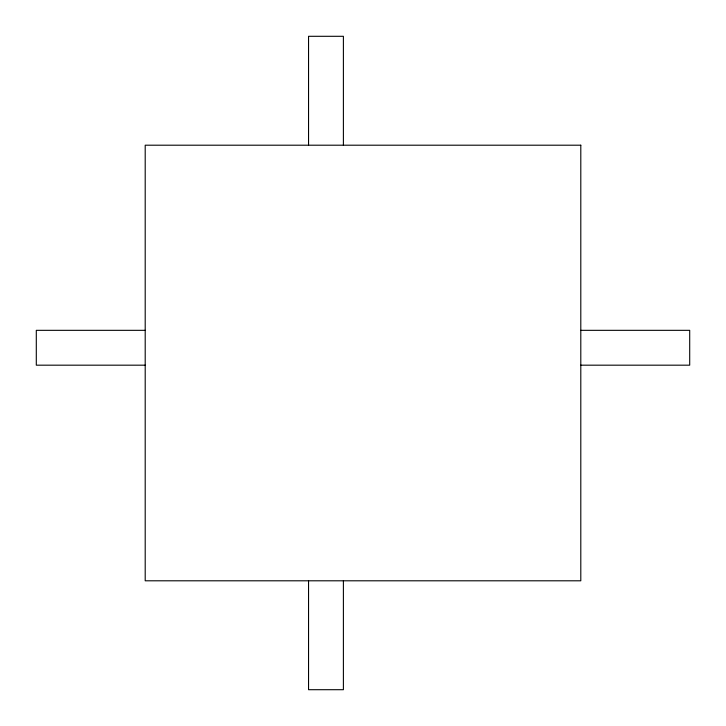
<?xml version="1.0" encoding="UTF-8"?>
<svg xmlns="http://www.w3.org/2000/svg" width="726" height="726" viewBox="0 0 726 726"><rect width="100%" height="100%" fill="white"/><g stroke="black" fill="none" stroke-linecap="round" stroke-linejoin="round"><path stroke-width="1.09" d="M145.2 330.33L36.3 330.33L36.3 365.178L145.2 365.178M580.8 330.33L689.7 330.33L689.7 365.178L580.8 365.178M343.398 145.2L343.398 36.3L308.55 36.3L308.55 145.2M343.398 580.8L343.398 689.7L308.55 689.7L308.55 580.8M580.8 145.2L145.2 145.2L145.2 580.8L580.8 580.8L580.8 145.2"/></g></svg>
